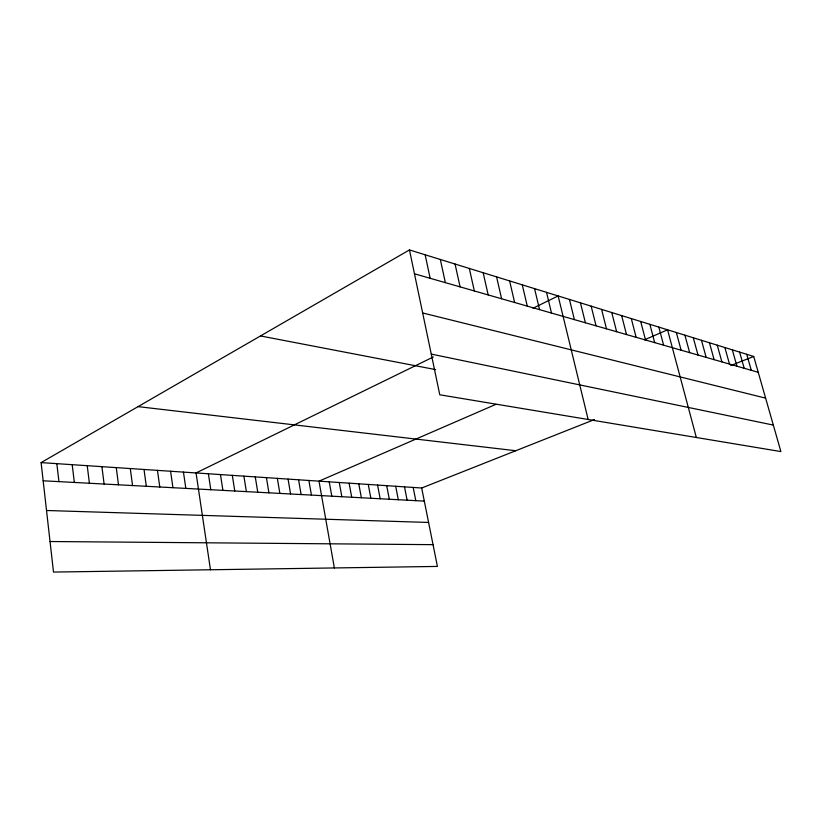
<?xml version="1.0" encoding="UTF-8"?>
<svg xmlns="http://www.w3.org/2000/svg" width="822" height="822" viewBox="0 0 822 822"><rect width="100%" height="100%" fill="white"/><g stroke="black" fill="none" stroke-linecap="round" stroke-linejoin="round"><path stroke-width="1.23" d="M41.1 462.601L421.686 488.011L437.407 566.43L53.502 572.071L41.1 462.601L409.469 249.929L753.702 356.46L780.9 451.576L439.78 394.786L409.469 249.929M433.317 356.964L196.047 472.948L210.473 569.759M532.903 308.281L558.138 295.941L588.151 419.487M495.707 404.424L318.998 481.158L334.379 567.94M644.592 339.784L667.567 329.807L696.337 437.499M421.686 488.011L594.512 419.539M730.727 365.564L753.702 356.46M50.05 541.523L433.04 544.657M46.525 510.493L428.591 522.453M43.165 480.788L424.306 501.112M138.055 406.623L515.784 450.733M260.482 335.941L435.598 369.602M431.262 354.087L773.327 425.087M422.652 312.956L765.621 398.136M414.463 273.798L758.233 372.294M746.736 354.313L751.287 370.311M739.605 352.104L744.187 368.266M732.32 349.853L736.923 366.191M724.87 347.542L729.494 364.064M717.257 345.189L721.891 361.886M709.448 342.774L714.123 359.656M701.474 340.298L706.16 357.375M693.295 337.77L698.012 355.042M684.921 335.181L689.658 352.648M676.352 332.53L681.109 350.193M658.823 327.105L663.621 345.189M649.873 324.33L654.682 342.63M640.698 321.494L645.527 340M631.286 318.576L636.136 337.318M621.638 315.597L626.508 334.554M611.743 312.524L616.634 331.718M601.581 309.391L606.492 328.821M591.152 306.154L596.073 325.831M580.445 302.845L585.387 322.769M569.441 299.444L574.403 319.624M546.517 292.344L551.5 313.059M534.567 288.645L539.561 309.637M522.268 284.844L527.272 306.123M509.619 280.929L514.623 302.496M496.58 276.891L501.595 298.756M483.161 272.74L488.176 294.913M469.321 268.455L474.335 290.947M455.059 264.037L460.073 286.868M440.335 259.485L445.349 282.645M425.149 254.779L430.153 278.288M413.168 487.446L415.798 500.66M404.506 486.86L407.126 500.197M395.69 486.275L398.31 499.725M386.71 485.679L389.32 499.252M377.565 485.062L380.175 498.759M368.256 484.446L370.866 498.266M358.772 483.809L361.372 497.752M349.114 483.172L351.703 497.238M339.27 482.514L341.849 496.714M329.232 481.836L331.8 496.18M308.887 480.48L311.435 495.091M298.571 479.791L301.119 494.546M288.06 479.092L290.587 493.981M277.343 478.373L279.86 493.406M266.42 477.644L268.928 492.83M255.272 476.904L257.759 492.234M243.898 476.144L246.374 491.618M232.307 475.373L234.763 491.001M220.471 474.582L222.906 490.374M208.387 473.77L210.802 489.727M183.45 472.105L185.834 488.391M170.586 471.253L172.939 487.703M157.444 470.369L159.776 487.004M144.014 469.475L146.316 486.285M130.287 468.561L132.558 485.555M116.251 467.615L118.491 484.805M101.897 466.66L104.106 484.035M87.224 465.684L89.403 483.254M72.202 464.677L74.34 482.442M56.831 463.649L58.937 481.62"/></g></svg>
